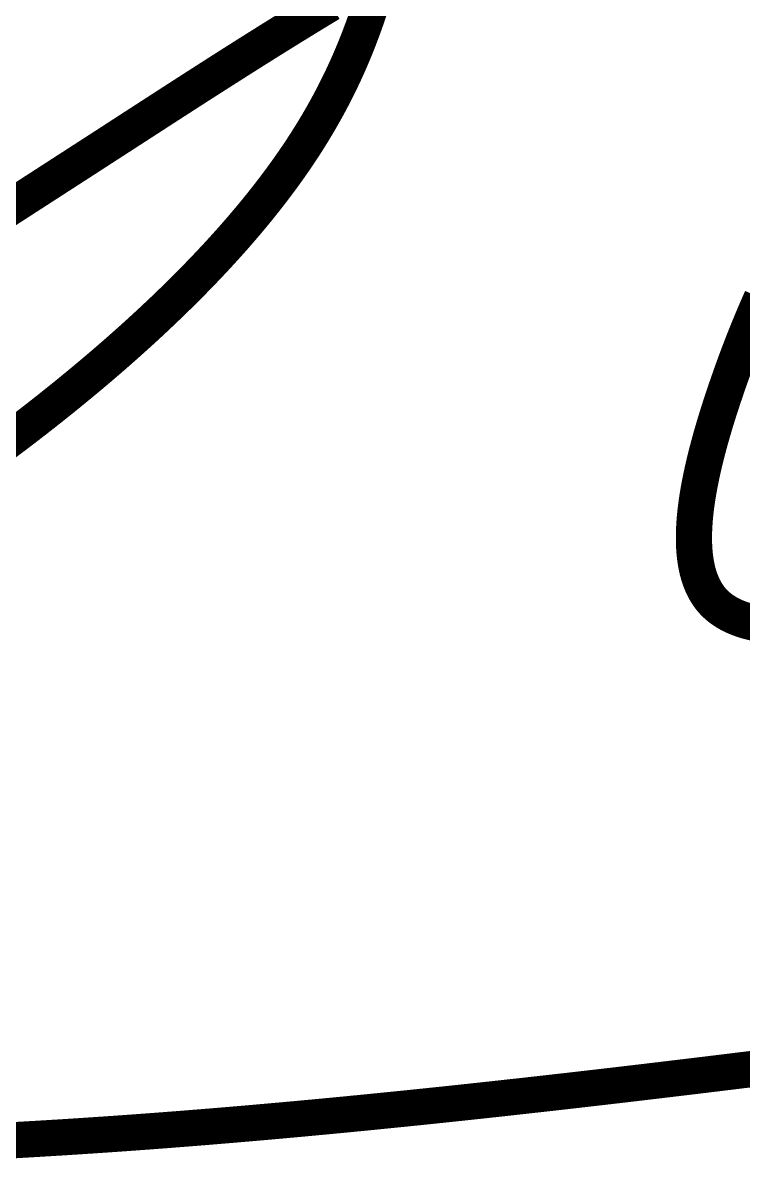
# Model space of a CAD drawing. Header units: inches. Extents: x 138 to 1256, y -84 to 787.
# Drawn here: x 541.92 to 545.42, y -21.73 to -16.21 of the extents above; entities that cross this region are included whole.
import ezdxf

# ---------------------------------------------------------------- set-up
doc = ezdxf.new("R2010")
doc.units = ezdxf.units.IN
doc.header["$MEASUREMENT"] = 0
doc.layers.add('ENTTNTHIETKE1', color=2, linetype='Continuous')
doc.layers.add('LC ISO', color=160, linetype='Continuous', lineweight=13)

# ---------------------------------------------------------------- blocks, each defined once
blk = doc.blocks.new('chu ki Toan')
at = {"layer": 'LC ISO', "const_width": 49}
for points in [[(1401.875607533748, 1573.346084307865), (1401.13736573232, 1571.044592860955), (1400.393572057579, 1568.748342482955), (1399.644213118811, 1566.457293068626), (1398.889275525296, 1564.171404512716), (1398.128745886321, 1561.890636709984), (1397.362610811166, 1559.614949555165), (1396.590856909115, 1557.344302943049), (1395.813470789451, 1555.078656768368), (1395.03043906146, 1552.817970925855), (1394.241748334422, 1550.562205310314), (1393.44738521762, 1548.311319816465), (1392.64733632034, 1546.065274339067), (1391.841588251862, 1543.824028772869), (1391.030127621472, 1541.587543012633), (1390.212941038451, 1539.355776953133), (1389.390015112085, 1537.128690489088), (1388.561336451654, 1534.906243515274), (1387.726891666443, 1532.688395926438), (1386.886667365734, 1530.475107617312), (1386.040650158811, 1528.266338482703), (1385.188826654959, 1526.062048417327), (1384.331183463459, 1523.862197315932), (1383.467707193593, 1521.666745073293), (1382.598384454646, 1519.475651584158), (1381.723201855903, 1517.288876743274), (1380.842146006646, 1515.106380445417), (1379.955203516154, 1512.928122585319), (1379.062360993716, 1510.754063057728), (1378.163605048612, 1508.584161757433), (1377.258922290128, 1506.418378579139), (1376.348299327543, 1504.256673417636), (1375.431722770143, 1502.099006167686), (1374.509179227212, 1499.945336724006), (1373.580655308031, 1497.795624981372), (1372.646137621885, 1495.649830834547), (1371.705612778056, 1493.507914178263), (1370.759067385829, 1491.369834907295), (1369.806488054483, 1489.235552916376), (1368.847861393306, 1487.105028100283), (1367.883174011578, 1484.978220353747), (1366.912412518584, 1482.855089571545), (1365.935563523608, 1480.73559564841), (1364.952613635931, 1478.619698479117), (1363.963549464837, 1476.507357958399), (1362.968357619609, 1474.398533981032), (1361.967024709531, 1472.293186441748), (1360.959537343886, 1470.191275235324), (1359.945882131957, 1468.092760256492), (1358.926045683025, 1465.997601400013), (1357.900014606377, 1463.90575856065), (1356.867775511295, 1461.817191633148), (1355.829315007062, 1459.731860512285), (1354.784619702959, 1457.649725092764), (1353.733676208272, 1455.570745269375), (1352.676471132285, 1453.49488093688), (1351.612991084277, 1451.422091990025), (1350.543222673537, 1449.352338323544), (1349.467152509344, 1447.285579832198), (1348.384767200982, 1445.221776410763), (1347.296053357733, 1443.160887953971), (1346.200997588883, 1441.102874356584), (1345.099586503713, 1439.047695513364), (1343.991806711509, 1436.995311319057), (1342.877644821552, 1434.945681668411), (1341.757087443124, 1432.898766456201), (1340.63012118551, 1430.854525577146), (1339.496732657992, 1428.812918926036), (1338.356908469857, 1426.773906397604), (1337.210635230384, 1424.737447886626), (1336.057899548858, 1422.703503287819), (1334.898688034562, 1420.672032495961), (1333.732987296775, 1418.642995405811), (1332.560783944789, 1416.616351912118), (1331.382064587882, 1414.592061909643), (1330.196815835336, 1412.570085293104), (1329.005024296437, 1410.550381957306), (1327.806676580465, 1408.532911796952), (1326.601759296707, 1406.517634706848), (1325.390259054444, 1404.504510581712), (1324.172162462959, 1402.493499316319), (1322.947456131538, 1400.484560805417), (1321.71612666946, 1398.477654943737), (1320.478160686012, 1396.472741626072), (1319.233544790475, 1394.469780747153), (1317.982265592133, 1392.468732201742), (1316.724309700267, 1390.469555884571), (1315.459663724163, 1388.472211690416), (1314.188314273104, 1386.476659514054), (1312.910247956373, 1384.482859250187), (1311.625451383252, 1382.490770793607), (1310.333911163027, 1380.500354039046), (1309.035613904976, 1378.51156888128), (1307.730546218387, 1376.524375215027), (1306.41869471254, 1374.538732935092), (1305.100045996724, 1372.554601936194), (1303.91196564213, 1370.77689760366), (1302.4423158426, 1368.590725066024), (1301.103269067426, 1366.610956660341), (1299.757488669724, 1364.632649079984), (1298.405016954257, 1362.655814499332), (1297.045896225793, 1360.680465092693), (1295.680168789097, 1358.706613034446), (1294.307876948933, 1356.734270498884), (1292.929063010066, 1354.763449660371), (1291.543769277261, 1352.794162693244), (1290.152038055285, 1350.826421771839), (1288.753911648901, 1348.860239070476), (1287.349432362877, 1346.895626763537), (1285.938642501973, 1344.932597025327), (1283.098300274598, 1341.011333952498), (1280.233223404901, 1337.096547246678), (1277.343750331, 1333.188334302613), (1274.430219491014, 1329.286792514991), (1271.49296932307, 1325.392019278544), (1268.532338265288, 1321.504111987961), (1265.548664755786, 1317.623168037971), (1262.542287232685, 1313.74928482328), (1259.513544134114, 1309.882559738602), (1256.462773898187, 1306.023090178642), (1253.390314963026, 1302.170973538145), (1250.296505766755, 1298.326307211784), (1247.181684747497, 1294.489188594278), (1244.04619034337, 1290.659715080357), (1240.890360992495, 1286.83798406471), (1237.714535132993, 1283.024092942083), (1234.519051202989, 1279.218139107135), (1231.304247640604, 1275.420219954642), (1228.070462883956, 1271.630432879276), (1224.818035371169, 1267.848875275769), (1221.547303540361, 1264.075644538811), (1218.25860582966, 1260.310838063117), (1214.95228067718, 1256.554553243433), (1211.628666521046, 1252.806887474435), (1208.28810179938, 1249.067938150823), (1204.930924950302, 1245.33780266736), (1201.557474411935, 1241.616578418732), (1198.168088622398, 1237.904362799658), (1194.763106019813, 1234.201253204825), (1191.342865042303, 1230.507347028979), (1187.907704127991, 1226.822741666809), (1184.457961714992, 1223.147534513031), (1180.993976241431, 1219.481822962378), (1177.516086145431, 1215.825704409523), (1174.024629865113, 1212.179276249211), (1170.519945838594, 1208.542635876147), (1167.002372504001, 1204.915880685046), (1163.472248299453, 1201.299108070598), (1159.929911663072, 1197.692415427562), (1156.375701032977, 1194.095900150583), (1152.809954847293, 1190.509659634452), (1149.233011544138, 1186.933791273812), (1145.645209561635, 1183.36839246341), (1142.046887337909, 1179.813560597962), (1138.438383311073, 1176.269393072173), (1134.820035919256, 1172.735987280728), (1131.192183600577, 1169.21344061839), (1127.555164793153, 1165.701850479833), (1123.909317935111, 1162.201314259786), (1120.254981464574, 1158.711929352939), (1116.592493819657, 1155.233793154053), (1112.922193438484, 1151.767003057786), (1109.244418759179, 1148.311656458885), (1105.55950821986, 1144.867850752038), (1101.867800258651, 1141.435683331991), (1098.169633313672, 1138.015251593431), (1094.46534582304, 1134.606652931063), (1090.755276224885, 1131.209984739631), (1087.039762957325, 1127.82534441381), (1083.319144458477, 1124.452829348331), (1079.593759166468, 1121.092536937911), (1075.863945519417, 1117.744564577268), (1072.130041955446, 1114.409009661089), (1068.392386912676, 1111.085969584106), (1064.651318829227, 1107.775541741023), (1060.907176143224, 1104.477823526555), (1057.160297292785, 1101.192912335406), (1053.411020716032, 1097.920905562307), (1049.659684851089, 1094.661900601976), (1045.906628136074, 1091.415994849085), (1042.152189009112, 1088.183285698367), (1038.396705908319, 1084.963870544554), (1034.64051727182, 1081.757846782333), (1030.883961537738, 1078.565311806437), (1027.127377144188, 1075.386363011567), (1023.371102529298, 1072.221097792426), (1019.615476131188, 1069.069613543732), (1015.860836387979, 1065.932007660202), (1012.107521737793, 1062.808377536552), (1008.355870618747, 1059.698820567501), (1004.606221468966, 1056.603434147721), (1000.858912726571, 1053.522315671973), (997.1142828296852, 1050.455562534946), (993.3726702164277, 1047.403272131356), (989.6344133249204, 1044.365541855921), (985.899850593285, 1041.342469103343), (982.1693204596413, 1038.334151268326), (978.4431613621127, 1035.340685745614), (974.7217117388172, 1032.362169929896), (971.0053100278819, 1029.398701215876), (967.2942946674248, 1026.450376998298), (963.5890040955674, 1023.517294671838), (959.8897767504295, 1020.59955163124), (956.1969510701347, 1017.697245271178), (952.5108654928044, 1014.810472986414), (948.8318584565604, 1011.939332171634), (945.1602683995225, 1009.083920221528), (941.4964337598121, 1006.244334530857), (937.7515038223028, 1003.351903199145), (934.1931541075501, 1000.613006597312), (930.5529336216769, 997.821302110533), (926.9188812512893, 995.0454954644229), (923.2898467261257, 992.2855230891146), (919.6646797759277, 989.5413214146829), (916.0422301304279, 986.8128268712317), (912.4213475193701, 984.0999758888647), (908.8008816724923, 981.402704897715), (905.1796823195327, 978.7209503278573)], [(905.1868986064419, 1292.987035850529), (913.5741659476298, 1298.403436022505), (921.9724122154876, 1303.826095915487), (930.3800035660424, 1309.254139835408), (938.7953061553271, 1314.686692088246), (955.6425096741932, 1325.561818816466), (989.3575624419427, 1347.327641729935), (1006.199270187291, 1358.204326810534), (1014.610450946437, 1363.638047827655), (1023.013004504599, 1369.067520237266), (1031.405297017813, 1374.4918683453), (1039.785694642102, 1379.910216457763), (1047.908901030323, 1385.164066130907), (1056.504734311831, 1390.725553135097), (1064.842739825104, 1396.121601616935), (1073.167502887612, 1401.509746966243), (1081.479946303101, 1406.889901819828), (1089.780992875321, 1412.261978814495), (1098.071565408021, 1417.625890587078), (1106.352586704945, 1422.981549774428), (1114.624979569842, 1428.328869013349), (1122.889666806463, 1433.667760940632), (1131.147571218551, 1438.998138193158), (1139.399615609858, 1444.3199134077), (1147.646722784129, 1449.632999221125), (1155.889815545112, 1454.937308270237), (1164.129816696555, 1460.232753191842), (1172.367649042206, 1465.519246622789), (1180.604235385814, 1470.796701199914), (1188.840498531121, 1476.065029560006), (1197.077361281883, 1481.324144339917), (1205.315746441842, 1486.573958176436), (1213.556576814748, 1491.814383706427), (1221.800775204349, 1497.045333566697), (1230.049264414389, 1502.266720394051), (1238.302967248621, 1507.478456825353), (1246.562806510787, 1512.680455497408), (1254.829705004642, 1517.872629047008), (1263.104585533929, 1523.054890111031), (1271.388370902394, 1528.227151326253), (1279.681983913788, 1533.389325329539), (1287.986347371858, 1538.541324757709), (1296.302384080354, 1543.683062247554), (1304.631016843019, 1548.814450435893), (1312.973168463603, 1553.935401959607), (1321.329761745856, 1559.04582945547), (1329.701719493522, 1564.145645560333), (1338.089964510349, 1569.234762910986), (1346.495419600087, 1574.313094144309)], [(1930.456045853243, 1175.279397378836), (1929.401713457024, 1172.918298282122), (1928.349965959802, 1170.550269330095), (1927.300796849338, 1168.175263809273), (1926.254199613391, 1165.793235006218), (1925.21016773972, 1163.404136207435), (1924.168694716087, 1161.007920699514), (1923.129774030245, 1158.604541768931), (1922.093399169957, 1156.193952702262), (1921.059563622981, 1153.77610678607), (1920.028260877076, 1151.35095730683), (1918.999484420001, 1148.918457551117), (1917.973227739516, 1146.478560805481), (1916.949484323377, 1144.031220356439), (1915.928247659345, 1141.576389490539), (1914.909511235179, 1139.114021494315), (1913.893268538639, 1136.644069654314), (1912.879513057484, 1134.166487257055), (1911.86823827947, 1131.681227589099), (1910.859437692359, 1129.188243936966), (1909.85310478391, 1126.687489587217), (1908.849233041878, 1124.178917826386), (1907.847815954026, 1121.662481940977), (1906.848847008114, 1119.138135217552), (1905.852319691898, 1116.605830942659), (1904.858227493136, 1114.065522402845), (1903.86656389959, 1111.517162884629), (1902.877322399019, 1108.960705674544), (1901.89049647918, 1106.396104059153), (1900.906079627832, 1103.823311324959), (1899.924065332734, 1101.242280758539), (1898.944447081649, 1098.652965646412), (1897.96721836233, 1096.055319275096), (1896.99237266254, 1093.449294931183), (1896.019903470036, 1090.834845901161), (1895.049804272579, 1088.211925471594), (1894.082068557926, 1085.580486929015), (1893.116689813838, 1082.940483559956), (1892.153661528071, 1080.29186865098), (1891.192977188386, 1077.634595488591), (1890.234630282543, 1074.968617359336), (1889.278614298299, 1072.293887549778), (1888.324922723414, 1069.610359346436), (1887.373549045646, 1066.917986035842), (1886.424486752754, 1064.216720904558), (1885.477729332499, 1061.50651723909), (1884.533270272639, 1058.787328326012), (1883.59110306093, 1056.05910745186), (1882.651221185135, 1053.321807903121), (1882.068319031052, 1051.616232480548), (1880.778418732574, 1047.819962789217), (1879.845897057518, 1045.055878491432), (1878.916350091227, 1042.283492042727), (1877.990072096862, 1039.503161749773), (1877.067357337581, 1036.715245919288), (1876.148500076548, 1033.920102857941), (1875.233794576925, 1031.11809087242), (1874.323535101872, 1028.309568269411), (1873.418015914551, 1025.494893355586), (1872.517531278125, 1022.67442443766), (1871.62237545575, 1019.848519822292), (1870.732842710597, 1017.017537816166), (1869.849227305818, 1014.181836725969), (1868.97182350458, 1011.341774858403), (1868.100925570041, 1008.497710520154), (1867.236827765368, 1005.650002017894), (1866.379824353717, 1002.799007658308), (1865.53020959825, 999.9450857480988), (1864.688277762132, 997.0885945939372), (1863.854323108522, 994.2298925025098), (1863.028639900582, 991.3693377805175), (1862.211522401474, 988.5072887346032), (1861.40326487436, 985.6441036715114), (1860.604161582398, 982.7801408978703), (1859.814506788751, 979.9157587204099), (1859.034594756582, 977.0513154457876), (1858.264719749053, 974.1871693807188), (1857.505176029325, 971.3236788318754), (1856.756257860558, 968.4612021059147), (1856.018259505914, 965.6000975095521), (1855.291475228554, 962.7407233494887), (1854.576199291641, 959.8834379323671), (1853.872725958337, 957.0285995649028), (1853.181349491801, 954.1765665537532), (1852.502364155196, 951.3276972056483), (1851.836064211684, 948.4823498272308), (1851.182743924424, 945.6408827252162), (1850.542697556581, 942.8036542062764), (1849.916219371315, 939.9710225770978), (1849.303603631786, 937.1433461443667), (1848.705144601156, 934.3209832147695), (1848.121136542588, 931.5042920949927), (1847.551873719243, 928.6936310917226), (1846.99765039428, 925.8893585116311), (1846.458760830865, 923.0918326614337), (1845.935499292156, 920.3014118477877), (1845.428160041316, 917.5184543773794), (1844.937037341508, 914.7433185569244), (1844.462425455889, 911.9763626930653), (1844.004618647623, 909.2179450925323), (1843.563911179874, 906.4684240619827), (1843.140597315798, 903.7281579080882), (1842.734971318563, 900.9975049375789), (1842.347327451324, 898.2768234570976), (1841.977959977246, 895.5664717733598), (1841.627163159492, 892.8668081930227), (1841.29523126122, 890.1781910228165), (1840.982458545592, 887.5009785693837), (1840.689139275772, 884.8355291394109), (1840.415567714921, 882.1822010396136), (1840.162038126196, 879.5413525766489), (1839.928844772765, 876.9133420572325), (1839.716281917785, 874.2985277880216), (1839.524643824419, 871.6972680757171), (1839.354224755829, 869.1099212270055), (1839.277064313063, 867.8215770973184), (1839.205318975175, 866.5368455485586), (1839.139025525063, 865.2557713690185), (1839.07822074562, 863.9783993470628), (1839.022941419742, 862.7047742710274), (1838.973224330324, 861.434940929219), (1838.929106260262, 860.1689441100025), (1838.890623992449, 858.9068286016991), (1838.857814309784, 857.6486391926592), (1838.830713995159, 856.394420671204), (1838.80935983147, 855.1442178256693), (1838.793788601612, 853.8980754444055), (1838.784037088481, 852.6560383157339), (1838.780142074971, 851.4181512279902), (1838.782140343978, 850.1844589695247), (1838.7900686784, 848.9550063286588), (1838.803963861124, 847.7298380937282), (1838.823862675054, 846.5089990530687), (1838.849801903079, 845.2925339950307), (1838.881818328098, 844.0804877079208), (1838.919948733006, 842.8729049801186), (1838.964229900695, 841.6698305999307), (1839.014698614063, 840.4713093556784), (1839.071391656005, 839.2773860357265), (1839.134345809418, 838.0881054283964), (1839.203597857191, 836.9035123220237), (1839.279184582225, 835.7236515049444), (1839.361142767413, 834.5485677655088), (1839.449509195651, 833.378305892038), (1839.544320649831, 832.212910672868), (1839.645613912853, 831.0524268963491), (1839.753425767611, 829.8968993507879), (1839.867792996996, 828.7463728245493), (1839.98875238391, 827.6008921059547), (1840.116340711242, 826.4605019833398), (1840.25059476189, 825.3252472450404), (1840.391551318749, 824.1951726794068), (1840.539247164714, 823.0703230747458), (1840.693719082681, 821.9507432194223), (1840.855003855546, 820.8364779017429), (1841.023138266199, 819.7275719100726), (1841.198159097541, 818.6240700327326), (1841.380103132466, 817.5260170580586), (1841.569007153867, 816.4334577743866), (1841.76490794464, 815.3464369700523), (1841.96784228768, 814.2649994333915), (1842.177846965884, 813.18918995274), (1842.394958762145, 812.1190533164481), (1842.619214459361, 811.054634312808), (1842.850650840424, 809.9959777302138), (1843.089304688232, 808.943128356972), (1843.335212785676, 807.896130981404), (1843.588411915656, 806.8550303918746), (1843.848938861065, 805.8198713766906), (1844.116830404797, 804.7906987242168), (1844.39212332975, 803.7675572227745), (1844.674854418816, 802.7504916606849), (1844.965060454893, 801.739546826313), (1845.262778220873, 800.7347675079654), (1845.568044499656, 799.7361984940071), (1845.880896074133, 798.7438845727447), (1846.201369727201, 797.7578705325432), (1846.529502241754, 796.7782011617091), (1846.865330400688, 795.8049212486076), (1847.208890986898, 794.8380755815451), (1847.56022078328, 793.8777089488722), (1847.919356572729, 792.923866138939), (1848.28633513814, 791.9765919400525), (1848.661193262406, 791.0359311405628), (1849.043967728425, 790.1019285288057), (1849.434695319091, 789.1746288931172), (1849.833412817301, 788.2540770218184), (1850.240157005948, 787.3403177032742), (1850.654964667927, 786.4333957258059), (1851.077872586135, 785.5333558777347), (1851.508917543466, 784.6402429474256), (1851.948136322813, 783.7541017231706), (1852.395565707075, 782.8749769933638), (1852.851242479146, 782.0029135462828), (1853.31520342192, 781.137956170307), (1853.787485318295, 780.2801496537431), (1854.268124951162, 779.4295387849561), (1854.757159103421, 778.5861683522526), (1855.254624557963, 777.7500831439829), (1855.760558097685, 776.9213279484829), (1856.274996505481, 776.0999475540884), (1856.797976564249, 775.2859867491206), (1857.329535056882, 774.4794903219299), (1857.869708766275, 773.6805030608521), (1858.418534475322, 772.8890697542083), (1858.976048966924, 772.1052351903636), (1859.54228902397, 771.3290441576246), (1860.117291429358, 770.5605414443417), (1860.701092965983, 769.7997718388506), (1861.293730416737, 769.0467801294872), (1861.89524056452, 768.3016111045727), (1862.505660192226, 767.5643095524574), (1863.125026082749, 766.8349202614481), (1863.753375018981, 766.1134880199388), (1864.390743783824, 765.4000576162216), (1865.03716916017, 764.6946738386468), (1865.692687930912, 763.9973814755504), (1866.357336878949, 763.3082253152388), (1867.031152787173, 762.6272501460917), (1867.71417243848, 761.9545007564302), (1868.214714086011, 761.4723309198598), (1869.107936992077, 760.6338305009849), (1869.81863370624, 759.985896366401), (1870.53846349782, 759.3461831914028), (1871.267367440325, 758.7146549186), (1872.005286607266, 758.0912754906894), (1872.752162072153, 757.4760088503099), (1873.507934908508, 756.8688189401146), (1874.272546189837, 756.2696697027714), (1875.045936989649, 755.6785250809189), (1875.82804838146, 755.0953490172251), (1876.618821438784, 754.5201054543286), (1877.418197235129, 753.9527583349118), (1878.226116844009, 753.3932716016134), (1879.042521338935, 752.8416091970867), (1879.867351793426, 752.2977350639994), (1880.700549280984, 751.7616131449904), (1881.542054875126, 751.2332073827274), (1882.391809649365, 750.7124817198492), (1883.249754677214, 750.1994000990526), (1884.115831032181, 749.6939264629473), (1884.989979787781, 749.1960247542011), (1885.872142017524, 748.7056589154818), (1886.762258794926, 748.2227928894281), (1887.660271193497, 747.7473906187224), (1888.566120286749, 747.2794160459889), (1889.479747148194, 746.8188331138954), (1890.401092851345, 746.3656057651096), (1891.330098469714, 745.9196979422559), (1892.266705076814, 745.4810735880164), (1893.210853746155, 745.0496966450446), (1894.162485551253, 744.6255310559936), (1895.121541565615, 744.2085407635168), (1896.087962862757, 743.7986897102674), (1897.06169051619, 743.3959418388986), (1898.042665599423, 743.0002610920637), (1899.030829185976, 742.6116114124452), (1900.026122349354, 742.2299567426526), (1901.028486163073, 741.8552610253682), (1902.037861700644, 741.48748820326), (1903.05419003558, 741.1266022189666), (1904.07741224139, 740.7725670151412), (1905.107469391591, 740.4253465344373), (1906.144302559689, 740.084904719537), (1907.187852819203, 739.7512055130501), (1908.238061243641, 739.4242128576734), (1909.29486890652, 739.1038906960312), (1910.358216881346, 738.7902029708057), (1911.428046241634, 738.4831136246357), (1912.504298060894, 738.1825866001745), (1913.586913412641, 737.88858584009), (1914.675833370387, 737.6010752870352), (1915.770999007642, 737.3200188836636), (1916.87235139792, 737.0453805726138), (1917.979831614733, 736.7771242965828), (1919.093380731594, 736.5152139981801), (1920.212939822013, 736.2596136200882), (1921.338449959503, 736.0102871049457), (1922.469852217577, 735.7671983954351), (1923.607087669749, 735.5303114341805), (1924.750097389528, 735.2995901638642), (1925.898822450425, 735.0749985271104), (1927.053203925956, 734.8565004666016), (1928.213182889629, 734.6440599249763), (1929.378700414962, 734.437640844917), (1930.549697575463, 734.2372071690479)], [(894.7038647235204, 34.91029194975272), (907.0871782486975, 35.58607221853163), (919.4750362807717, 36.27545930372435), (931.8681675718635, 36.97897374346212), (944.2673008741167, 37.69713607587619), (956.6731649396661, 38.43046683906869), (969.086488520652, 39.17948657111265), (981.5080003692074, 39.94471581016842), (991.8531963282348, 40.59435098644462), (1006.378273631926, 41.52569994916848), (1018.827480067024, 42.34168235017569), (1031.285908953752, 43.17444508503831), (1043.7534213851, 44.02381148927088), (1056.229878454054, 44.88960489856254), (1068.715141253611, 45.77164864848601), (1081.209070876759, 46.66976607471588), (1093.711528416492, 47.58378051285399), (1106.222374965808, 48.51351529853127), (1118.741471617692, 49.45879376730591), (1131.268679465136, 50.41943925489613), (1143.803859601134, 51.39527509687468), (1156.346873118679, 52.38612462885794), (1168.897581110767, 53.39181118647684), (1181.455844670387, 54.41215810537688), (1194.021524890522, 55.44698872113077), (1206.59448286418, 56.49612636939855), (1219.174579684339, 57.55939438579662), (1231.761676444004, 58.63661610591225), (1244.355634236155, 59.72761486543459), (1256.956314153795, 60.83221399992181), (1269.563577289913, 61.95023684503394), (1282.177284737492, 63.08150673635828), (1294.797297589537, 64.2258470095403), (1307.42347693903, 65.3830810001964), (1320.055683878974, 66.55303204397205), (1332.693779502346, 67.73552347645455), (1345.337624902153, 68.93037863327481), (1357.987081171383, 70.13742085007834), (1370.642009403022, 71.35647346246697), (1383.302270690072, 72.58735980605707), (1395.967726125515, 73.82990321647958), (1408.638236802351, 75.08392702932179), (1421.313663813567, 76.34925458025828), (1433.993868252159, 77.62570920489088), (1446.678711211114, 78.91311423885054), (1459.36805378343, 80.21129301775363), (1472.061757062098, 81.52006887718744), (1484.759682140106, 82.83926515284111), (1497.461690110447, 84.16870518027281), (1510.167642066121, 85.50821229512803), (1522.877399100114, 86.85760983306682), (1535.590822305418, 88.21672112963279), (1548.307772775024, 89.58536952052964), (1561.028111601929, 90.96337834131555), (1573.751699879118, 92.350570927636), (1586.478398699588, 93.74677061510738), (1599.208069156331, 95.15180073938973), (1611.940572342341, 96.56548463602667), (1624.675769350608, 97.98764564073645), (1637.41352127412, 99.41810708906269), (1650.153689205876, 100.8566923166654), (1662.896134238867, 102.3032246591465), (1675.640717466078, 103.7575274521369), (1688.387299980508, 105.2194240312674), (1701.135742875151, 106.6887377321546), (1713.885907242993, 108.1652918904292), (1726.637654177033, 109.6489098416641), (1739.390844770258, 111.1394149215485), (1752.145340115654, 112.6366304656549), (1764.901001306229, 114.1403798096435), (1777.657689434967, 115.6504862891306), (1790.415265594855, 117.1667732397036), (1803.173590878891, 118.6890639970079), (1815.932526380069, 120.217181896689), (1828.691933191378, 121.7509502742905), (1841.451672405807, 123.2901924655162), (1854.211605116352, 124.8347318059386), (1866.971592416012, 126.384391631218), (1879.731495397766, 127.9389952769561), (1892.491175154608, 129.4983660787693), (1905.25049277954, 131.0623273723031), (1918.009309365552, 132.6307024931739), (1930.767486005627, 134.2033147769398)]]:
    blk.add_lwpolyline(points, dxfattribs=at)
blk = doc.blocks.new('khung vpn')
at = {"layer": 'LC ISO', "xscale": 0.000601425, "yscale": 0.000601425, "zscale": 0.000601425}
blk.add_blockref('chu ki Toan', (52551.6760953117, -4224.86751639814), dxfattribs=at)

msp = doc.modelspace()

# ---------------------------------------------------------------- block references
at = {"layer": 'ENTTNTHIETKE1', "color": 6, "xscale": 5.965326529308613, "yscale": 5.965326529308613, "zscale": 5.965326529308613}
msp.add_blockref('khung vpn', (-312949.3264892139, 25180.94855003075), dxfattribs=at)

doc.saveas('drawing.dxf')
